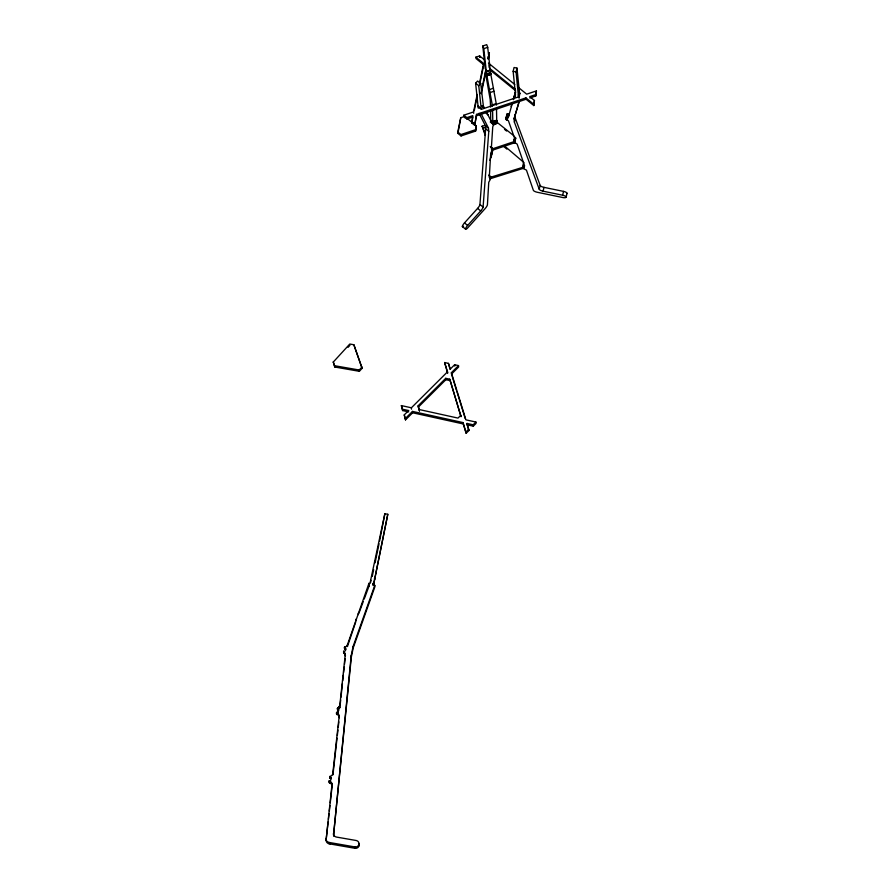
<?xml version="1.0" encoding="UTF-8"?>
<svg xmlns="http://www.w3.org/2000/svg" width="893" height="893" viewBox="0 0 893 893"><rect width="100%" height="100%" fill="white"/><g stroke="black" fill="none" stroke-linecap="round" stroke-linejoin="round"><path stroke-width="1.34" d="M492.489 106.122L486.573 73.851L483.794 48.657L482.8 46.001L486.718 44.65L487.712 47.318L490.491 72.512L496.486 105.028M485.234 135.468L482.12 126.114L485.513 134.586M358.562 843.238A3.46 3.271 -6.1 0 1 355.012 848.305L329.149 843.796A3.94 3.717 -6.1 0 1 326.112 839.945L331.962 784.824C332.654 782.48 329.361 781.799 329.104 780.661C331.091 782.056 332.229 776.408 329.863 777.022L329.997 776.385A3.483 3.282 -6.1 0 0 332.799 773.472L339.161 716.409A3.304 3.114 -6.1 0 0 336.494 713.049L336.628 712.402C339.798 713.139 337.621 706.921 339.809 705.481L345.256 654.669A2.98 2.813 -6.1 0 0 343.571 651.868L343.705 651.22C345.703 652.604 346.808 646.979 344.464 647.581L344.598 646.934A2.612 2.467 -6.1 0 0 347.277 645.192L368.954 583.352L369.936 583.531L384.85 513.765L387.796 514.279L373.386 585.484L373.397 583.453M330.265 802.729L332.107 786.197C332.821 783.407 328.836 783.351 328.97 781.297M490.826 73.438L486.908 74.845M484.252 107.595L482.164 105.82L484.374 108.343L482.22 106.546M369.099 584.725L368.876 586.31M463.579 226.297A3.46 0.837 -51.3 0 1 462.395 226.175A3.46 0.837 -51.3 0 1 464.483 222.915L477.576 208.404A3.762 0.904 -51.3 0 0 479.943 204.519L485.636 128.771L485.301 125.533L479.05 113.299M462.34 226.554L465.487 229.077A3.46 0.837 -51.3 0 1 467.631 225.438L480.724 210.927A3.762 0.904 -51.3 0 0 483.091 207.042L488.784 131.293L488.449 128.056L480.936 113.378M489.587 177.573L523.778 167.024C524.035 170.005 524.213 166.053 522.595 166.544A3.483 1.116 13.7 0 0 524.582 165.785L517.226 144.342A3.304 1.06 13.7 0 0 513.899 142.657C516.88 142.389 512.537 140.748 515.272 140.156L508.53 121.024A2.98 0.96 13.7 0 0 506.264 119.695L506.867 116.916M333.859 836.339A3.762 3.55 -6.1 0 1 333.602 834.598L351.217 655.507L353.103 646.432L374.77 585.339L373.017 584.803L373.241 584.111M333.602 834.598L351.362 656.88L353.248 647.805L374.915 586.712L374.77 585.339M340.099 705.481L340.691 699.989M340.981 697.243L342.454 683.513M342.756 680.767L343.347 675.264M343.638 672.518L344.229 667.026M344.519 664.28L345.111 658.788M337.041 738.154L332.944 774.845L332.799 773.472M337.342 735.441L337.945 730.005M338.246 727.293L338.849 721.857M326.112 839.945L328.111 822.029M328.423 819.272L329.037 813.757M329.338 811L329.952 805.486M518.554 97.482L516.054 71.92L516.98 68.102L514.055 67.5L513.129 71.317L515.484 94.546L515.306 96.567L514.346 96.366L515.272 92.548L513.33 99.29M345.256 654.669L345.401 656.042A2.98 2.813 -6.1 0 0 343.716 653.23L343.705 651.22M345.491 648.307L345.636 649.68L344.609 648.954L344.598 646.934M338.414 709.5L338.559 710.873L337.387 708.763L338.38 707.736M339.161 716.409L339.307 717.782A3.304 3.114 -6.1 0 0 336.65 714.422L336.628 712.402M337.543 710.136L337.521 708.116M457.774 132.03L460.755 117.72L464.684 116.414L476.282 125.846L475.623 131.081L461.045 135.948L457.919 133.403L457.774 132.03L460.9 134.575L461.045 135.948M457.919 133.403L460.755 117.72M370.562 582.582L371.041 580.271M329.126 782.67L329.975 782.257M330.879 778.439L330.008 778.395L329.997 776.385M372.236 576.465L373.654 569.645M375.071 562.836L379.045 543.759M379.603 541.024L384.85 513.765M387.796 514.279L373.542 584.826M525.91 97.873L526.055 99.246L533.824 105.564L533.679 104.191L525.91 97.873L476.561 114.382L474.719 125.333L471.705 122.888L472.788 115.61L466.793 117.642L463.791 115.208L473.547 111.938L477.186 94.446M479.418 83.674L483.615 63.492M471.705 122.888L472.922 117.016L466.95 119.015L463.947 116.581L463.791 115.208M474.261 110.62L477.331 95.819M480.133 82.357L483.481 66.205M474.719 125.333L476.561 114.382M480.88 93.598L485.825 69.788M488.147 58.637L489.386 52.654L488.538 58.815M481.305 93.642L485.971 71.161M475.623 131.081L476.282 125.846M518.978 96.745L519.782 92.883L519.123 98.118L518.978 96.745L481.26 109.359L478.135 106.814M533.679 104.191L534.449 100.474L529.694 96.611L535.666 94.602L536.436 90.907L526.691 94.167L518.029 87.134M533.824 105.564L534.449 100.474M529.839 97.984L535.811 95.975L536.436 90.907M489.956 160.383L492.445 149.79M491.027 157.704L492.59 151.084M506.085 117.909L507.023 114.081A2.612 0.837 13.7 0 0 509.166 113.768L508.229 117.597A2.612 0.837 13.7 0 1 506.085 117.909C507.414 117.642 508.251 120.555 506.242 119.461M506.108 118.144L507.023 114.081M506.264 119.695L507.604 114.438L508.184 114.739M506.8 119.573L507.425 117.028M511.164 106.58L511.789 104.034M513.62 99.648L515.35 92.716M514.435 97.337L515.719 91.923M518.409 95.149L519.346 91.332M518.453 95.64L519.079 93.095M519.525 93.185L518.866 96.21L519.525 93.196L516.98 68.102M567.033 193.245L566.095 197.074A3.46 1.116 13.7 0 0 562.612 195.21L543.067 191.18A3.762 1.206 13.7 0 1 539.238 189.249L514.401 122.162L514.055 118.869L518.922 101.969M514.401 122.162L515.339 118.345L514.993 115.052M513.743 141.105L514.915 137.053L513.977 140.871M514.223 140.86L514.848 138.315M514.312 141.228L515.071 138.292M514.647 140.804L515.272 138.259M514.837 140.804L515.451 138.203M514.971 140.703L515.596 138.147M515.094 140.625L515.819 138.002M522.617 166.779L523.532 162.727A3.483 1.116 13.7 0 0 523.845 162.738M539.238 189.249L540.176 185.431L515.339 118.345M543.067 191.18L543.993 187.351A3.762 1.206 13.7 0 1 540.176 185.431M562.612 195.21L563.539 191.381L543.993 187.351M508.229 117.597L512.392 103.119M514.055 118.869L519.559 100.552M355.749 621.818L347.422 646.565L347.277 645.192M358.886 613.301L363.228 601.648M364.199 599.058L368.552 587.404M339.429 706.698L339.686 706.073L339.82 707.479M493.929 123L490.759 120.242L493.907 122.765L493.316 125.132L494.075 124.294L491.976 122.609M478.28 108.187L475.612 83.205L477.565 81.029L480.713 83.551L483.626 108.12L484.274 107.394M478.045 105.988L481.193 108.511L478.76 85.728L480.713 83.551M494.075 124.294L494.097 124.518A2.98 0.714 -51.3 0 0 492.735 126.996L491.34 148.417C493.438 147.312 490.715 151.631 492.757 149.979A3.304 0.793 -51.3 0 0 490.704 153.362L489.297 177.249A3.483 0.837 -51.3 0 0 490.837 176.859C489.576 180.286 491.273 177.908 488.75 182.284L487.422 204.798A3.94 0.949 -51.3 0 1 485.078 208.661L467.876 227.726A3.46 0.837 -51.3 0 1 465.487 229.077M333.312 362.033L349.788 344.028L353.862 344.743L362.1 368.318L359.366 371.309L334.797 367.023L333.312 362.033L334.797 367.023M348.103 347.321L349.933 345.323M359.366 371.309L359.232 370.015L361.955 367.023M411.528 409.173L411.383 407.8L447.493 371.845L447.639 373.218L444.625 362.525L448.509 363.384L450.262 369.088L454.637 364.735L458.511 365.594L451.378 372.694L465.9 419.844L475.913 422.043L473.156 424.8L467.017 423.438L468.925 430.526L466.157 433.284L463.132 422.59L412.499 411.405L412.644 412.778L405.5 419.889L404.239 414.91L408.637 410.523M405.5 419.889L405.355 418.516L412.499 411.405M418.136 405.79L419.431 410.914L418.136 405.79L445.73 378.319L449.771 379.201L461.011 416.607L449.771 379.201M418.281 407.163L445.886 379.681L445.73 378.319M456.356 390.074L451.523 374.067L458.656 366.967L458.511 365.594M460.866 415.234L457.997 418.091L419.286 409.552M466.012 431.911L468.78 429.153M467.017 423.438L467.162 424.811L473.301 426.173L476.058 423.416L475.913 422.043M483.794 48.657L487.712 47.318M486.227 71.451L490.145 70.1M486.361 71.797L490.279 70.458M486.573 73.851L490.491 72.512M486.919 75.045L490.826 73.561M486.931 75.202L490.837 73.773M486.953 75.38L490.86 73.94M486.975 75.481L490.893 74.13M487.009 75.682L490.927 74.342M489.531 89.546L493.449 88.206M490.09 92.571L494.008 91.22M492.188 104.95L496.106 103.61M496.709 120.332C499.678 127.945 486.261 121.816 496.709 120.332L496.508 108.354M492.847 122.028L496.731 120.544L492.925 122.397M492.88 122.207L496.765 120.7M482.12 126.304L484.732 125.4M492.981 122.609L496.899 121.269M493.048 122.888L496.966 121.504M493.115 123.1L497.033 121.761M493.193 123.368L497.111 122.017M493.282 123.647L497.2 122.296L497.412 123.111M497.289 122.587L493.494 124.462M493.472 124.25L497.39 122.888M483.146 128.224L485.759 127.331M483.76 64.865L476.002 58.547L475.857 57.174L479.63 55.913L484.386 59.775M476.706 115.755L526.055 99.246M460.9 134.575L475.478 129.708M491.384 149.209L515.082 141.284L515.228 142.579L491.53 150.504M489.732 178.879L523.488 168.286M334.652 365.728L359.232 370.015M343.85 652.593L344.419 652.694M337.387 708.763L338.57 709.053M336.784 713.775L337.342 713.875M325.967 838.583A3.94 3.717 -6.1 0 0 329.004 842.423L354.867 846.932A3.46 3.271 -6.1 0 0 358.93 844.309A3.46 3.271 -6.1 0 0 356.207 840.503L336.527 837.076A3.762 3.55 -6.1 0 1 333.457 833.225M522.773 168.331L526.446 170.117L533.367 190.321A3.94 1.261 13.7 0 0 537.162 192.241L562.847 197.543A3.46 1.116 13.7 0 0 566.095 197.074M513.129 71.317L516.054 71.92M507.045 114.315L507.604 114.438M445.886 379.681L449.916 380.574M408.76 411.919L402.62 410.568L401.37 405.589L411.383 407.8M401.37 405.589L402.475 409.195L408.614 410.546M412.644 412.778L463.277 423.952L466.157 433.284M475.612 83.205L478.76 85.728M482.153 106.01L484.252 107.863M482.164 106.267L484.296 108.165M486.227 113.411L488.326 115.097M491.998 122.843L494.097 124.518M490.246 121.973L492.344 123.658A2.612 0.625 -51.3 0 0 493.907 122.765M485.301 125.533L488.449 128.056M485.636 128.771L488.784 131.293M490.469 146.541L492.59 148.45M490.29 146.686L492.389 148.372M488.739 175.184L490.837 176.859M488.761 175.408L490.86 177.093M479.943 204.519L483.091 207.042M477.576 208.404L480.724 210.927M464.483 222.915L467.631 225.438M488.426 63.057L514.781 84.489M475.857 57.174L483.85 63.671M489.755 68.482L515.484 89.4M489.9 69.855L515.629 90.773M513.788 135.725L497.155 122.408M504.5 129.351L506.599 131.059M471.56 121.515L474.574 123.96M504.612 146.039L523.622 162.292M503.697 146.43L506.867 149.131M486.35 111.725L492.344 123.658M491.719 152.826L492.121 153.897M362.1 368.318L353.862 344.743M450.061 369.322L448.398 363.362M456.848 391.357L465.253 418.616M467.162 424.811L468.925 430.526M444.625 362.525L447.583 372.113M404.239 414.91L405.355 418.516M497.021 122.196L497.167 123.39M485.39 72.366L490.212 99.726L490.592 107.071M535.666 94.602L535.811 95.975M488.002 56.717L488.292 59.396M488.862 64.754L489.152 67.444M482.8 46.001L485.234 68.783M479.775 57.286L479.63 55.913L479.675 57.319M473.547 111.938L473.692 113.311M466.793 117.642L466.95 119.015M464.684 116.414L464.829 117.787M473.156 424.8L473.301 426.173M463.132 422.59L463.277 423.952M454.637 364.735L454.783 366.108M451.378 372.694L451.523 374.067M402.475 409.195L402.62 410.568M374.468 578.329L374.613 579.702M372.95 583.363L373.095 584.736M368.954 583.352L369.043 585.406M368.865 584.268L368.932 586.087M368.731 584.937L368.82 586.534M368.619 585.373L368.764 586.746M358.249 613.223L358.394 614.596M356.039 619.139L356.184 620.512M353.103 646.432L353.248 647.805M351.217 655.507L351.362 656.88M345.033 647.671L345.178 649.044M344.464 647.581L344.609 648.954M343.571 651.868L343.716 653.23M358.93 844.309L359.075 845.682M354.867 846.932L355.012 848.305M339.574 706.352L339.72 707.781M339.44 706.631L339.574 708.071M339.273 706.888L339.418 708.261M338.637 707.557L338.782 708.919M338.112 707.892L338.257 709.265M337.822 708.015L338.101 710.236M337.878 712.067L338.023 713.44M336.494 713.049L336.65 714.422M331.839 783.574L332.118 785.773M331.694 783.183L331.839 784.556M331.962 784.824L332.107 786.197M331.493 782.815L331.638 784.188M331.236 782.48L331.381 783.853M330.432 777.122L330.577 778.495M330.935 782.168L331.08 783.541M330.6 781.9L330.745 783.273M329.863 777.022L330.008 778.395M330.231 781.676L330.377 783.049M329.83 781.498L329.975 782.871M329.405 781.375L329.562 782.748M330.198 842.635L330.343 844.008M329.004 842.423L329.149 843.796M492.59 109.705L492.791 121.671M490.614 109.817L490.692 119.428M563.539 191.381A3.46 1.116 13.7 0 1 566.642 193.736M330.856 777.546A3.483 3.282 -6.1 0 1 330.142 777.758"/></g></svg>
